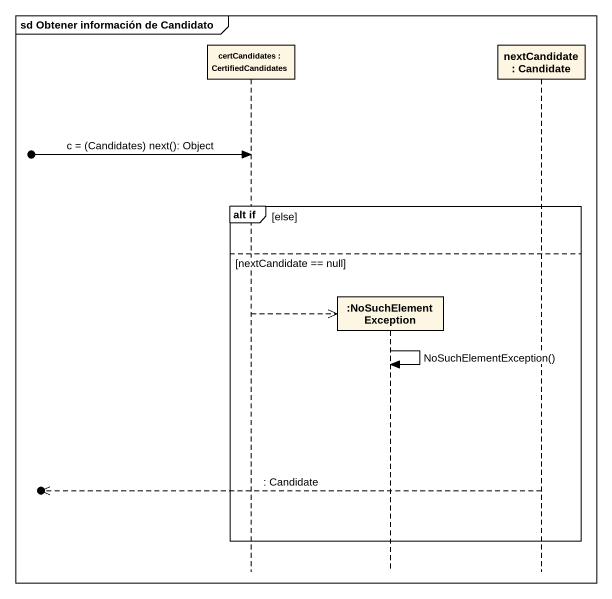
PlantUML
@startuml
mainframe sd Obtener información de Candidato
hide footbox
participant "certCandidates : CertifiedCandidates" as certCandidates
participant ":NoSuchElementException" as NoSuchElementException
participant "nextCandidate : Candidate" as nextCandidate

[o-> certCandidates : c = (Candidates) next(): Object
group alt if [else]
else nextCandidate == null
  certCandidates -->> NoSuchElementException **
  NoSuchElementException -> NoSuchElementException : NoSuchElementException()
  [o<<-- nextCandidate : : Candidate
end
@enduml
